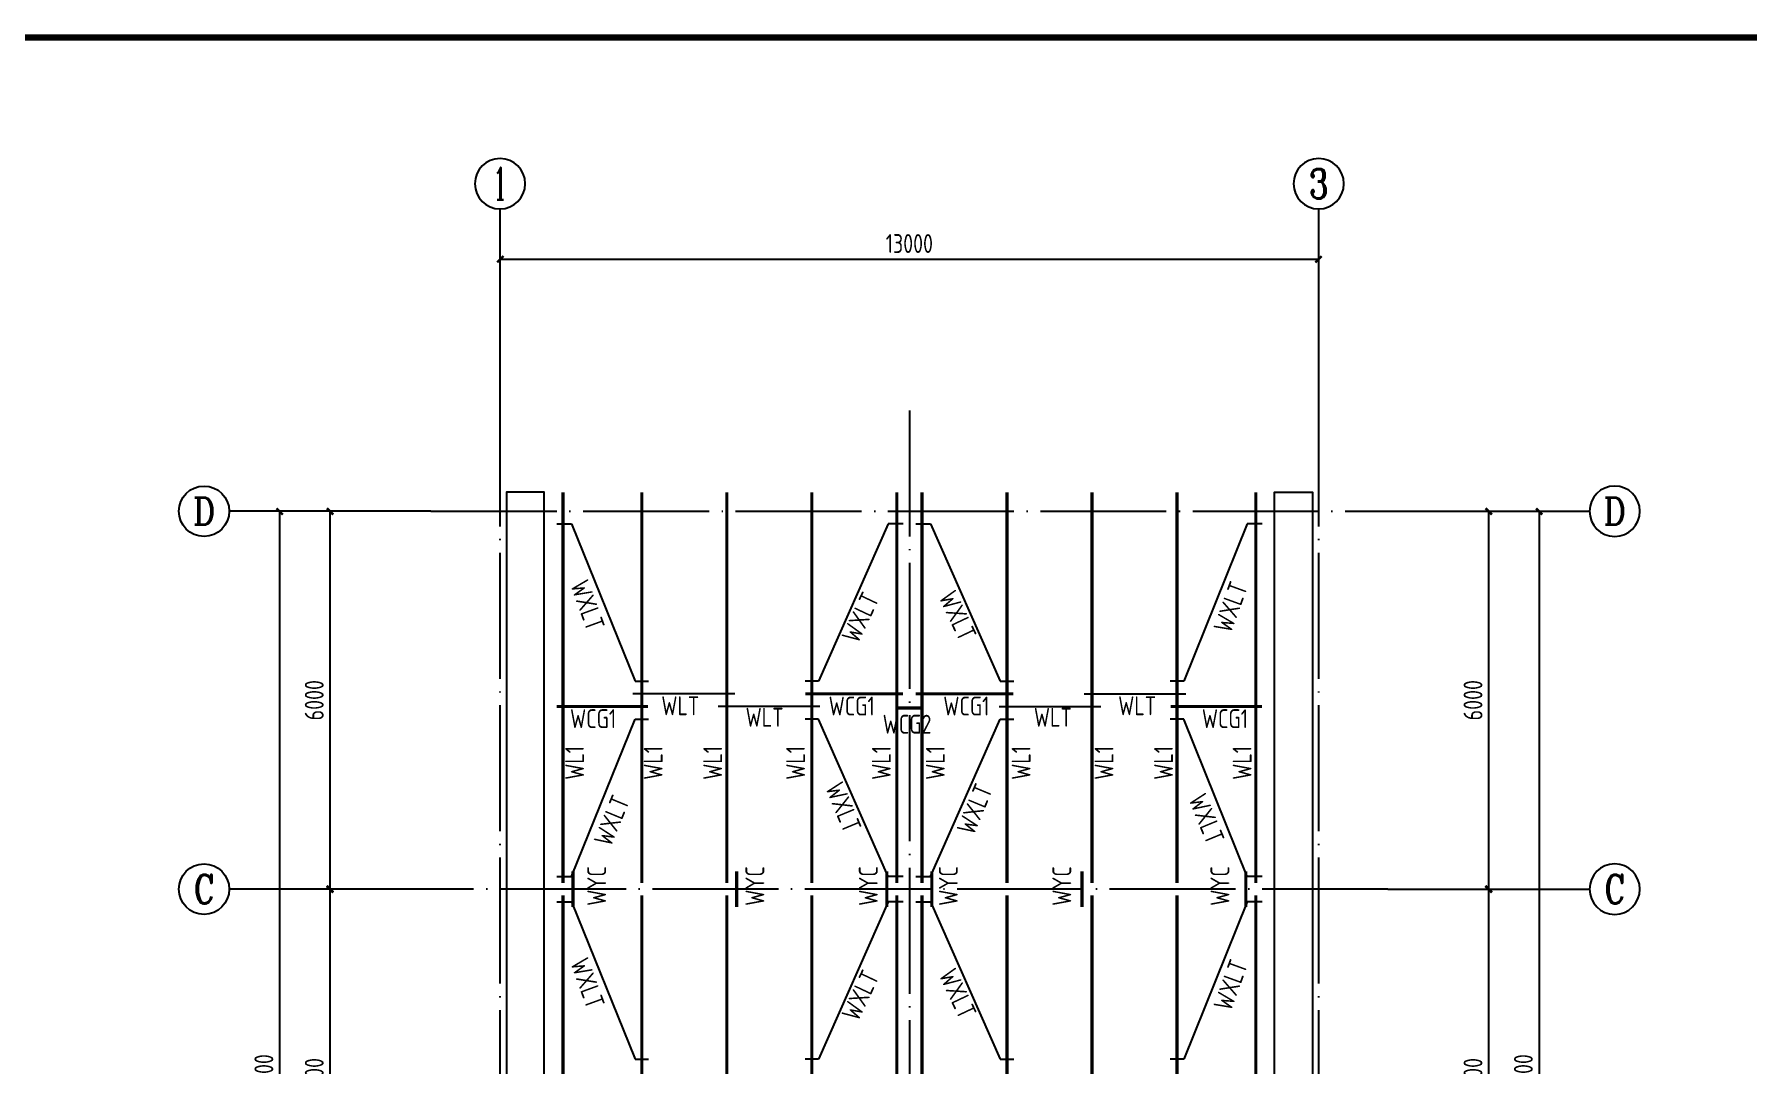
# Model space of a CAD drawing. Header units: millimetres. Extents: x 865974 to 875117, y 41124 to 44891.
# Drawn here: x 868160.7 to 868432.8, y 41544.5 to 41708.1 of the extents above; entities that cross this region are included whole.
import ezdxf
from ezdxf.enums import TextEntityAlignment as Align

# ---------------------------------------------------------------- set-up
doc = ezdxf.new("R2010")
doc.units = ezdxf.units.MM
doc.header["$LTSCALE"] = 1000
doc.header["$MEASUREMENT"] = 0
doc.linetypes.add('DOTE', pattern=[2.42, 2, -0.2, 0.02, -0.2])
for name, color, linetype in [('1307', 7, 'Continuous'), ('AXIS', 3, 'Continuous'), ('AXIS_TEXT', 7, 'Continuous'), ('DOTE', 1, 'DOTE'), ('标注', 7, 'Continuous'), ('檩条', 34, 'Continuous')]:
    doc.layers.add(name, color=color, linetype=linetype)
doc.styles.add('_TCH_AXIS', font='COMPLEX', dxfattribs={"bigfont": 'GBCBIG'})
doc.styles.add('COMPLEX', font='COMPLEX')
doc.styles.add('GBHZ', font='gbenor.shx', dxfattribs={"width": 0.9, "bigfont": 'gbcbig.shx'})
doc.dimstyles.new('Y100', dxfattribs={"dimscale": 0, "dimtxt": 3, "dimasz": 0.01, "dimexe": 1.2, "dimexo": 2, "dimgap": 1, "dimtad": 1, "dimdec": 0, "dimlfac": 100, "dimzin": 0, "dimdsep": 46, "dimtxsty": 'GBHZ', "dimblk": 'DX', "dimcen": 0.09, "dimdle": 1, "dimclrd": 7, "dimclre": 7, "dimclrt": 7, "dimadec": 0, "dimazin": 0, "dimtfac": 1, "dimtdec": 0, "dimtix": 1, "dimtmove": 2, "dimatfit": 3, "dimldrblk": 'DX', "dimfxl": 0, "dimtolj": 1, "dimtzin": 0, "dimarcsym": 0})

# ---------------------------------------------------------------- blocks, each defined once
blk = doc.blocks.new('_AXISO')
blk.add_circle((0, 0), 0.5)
at = {"layer": 'AXIS_TEXT', "style": 'COMPLEX', "width": 1.041667}
blk.add_attdef('A', text='', height=0.56, dxfattribs=at).set_placement((-0.25, -0.28), (0.25, -0.28), align=Align.FIT)
blk = doc.blocks.new('DX')
at = {"color": 0, "linetype": 'ByBlock', "const_width": 40}
blk.add_lwpolyline([(-54, -51), (46, 49)], dxfattribs=at)
blk = doc.blocks.new('*D62')
at = {"layer": 'Defpoints', "color": 0, "transparency": 16777216}
for p in [(868207.67, 41572.38), (868223.67, 41572.38), (868223.67, 41512.38)]:
    blk.add_point(p, dxfattribs=at)
at = {"layer": '标注', "color": 7, "lineweight": -2, "transparency": 16777216}
for p, q in [((868221.67, 41572.38), (868206.47, 41572.38)), ((868207.67, 41512.39), (868207.67, 41572.37)), ((868221.67, 41512.38), (868206.47, 41512.38))]:
    blk.add_line(p, q, dxfattribs=at)
at = {"layer": '标注', "color": 7, "lineweight": -2, "transparency": 16777216, "xscale": 0.01, "yscale": 0.01, "zscale": 0.01}
for p, rotation in [((868207.67, 41572.38), 90), ((868207.67, 41512.38), 270)]:
    blk.add_blockref('DX', p, dxfattribs=dict(at, rotation=rotation))
at = {"layer": '标注', "color": 7, "transparency": 16777216, "insert": (868205.17, 41542.38), "char_height": 3, "attachment_point": 5, "rotation": 90, "style": 'GBHZ'}
blk.add_mtext('\\A1;6000', dxfattribs=at)
blk = doc.blocks.new('*D63')
at = {"layer": 'Defpoints', "color": 0, "transparency": 16777216}
for p in [(868207.67, 41632.38), (868223.67, 41632.38), (868223.67, 41572.38)]:
    blk.add_point(p, dxfattribs=at)
at = {"layer": '标注', "color": 7, "lineweight": -2, "transparency": 16777216}
for p, q in [((868221.67, 41632.38), (868206.47, 41632.38)), ((868207.67, 41572.39), (868207.67, 41632.37)), ((868221.67, 41572.38), (868206.47, 41572.38))]:
    blk.add_line(p, q, dxfattribs=at)
at = {"layer": '标注', "color": 7, "lineweight": -2, "transparency": 16777216, "xscale": 0.01, "yscale": 0.01, "zscale": 0.01}
for p, rotation in [((868207.67, 41632.38), 90), ((868207.67, 41572.38), 270)]:
    blk.add_blockref('DX', p, dxfattribs=dict(at, rotation=rotation))
at = {"layer": '标注', "color": 7, "transparency": 16777216, "insert": (868205.17, 41602.38), "char_height": 3, "attachment_point": 5, "rotation": 90, "style": 'GBHZ'}
blk.add_mtext('\\A1;6000', dxfattribs=at)
blk = doc.blocks.new('*D64')
at = {"layer": 'Defpoints', "color": 0, "transparency": 16777216}
for p in [(868223.67, 41632.38), (868199.67, 41452.38), (868223.67, 41452.38)]:
    blk.add_point(p, dxfattribs=at)
at = {"layer": '标注', "color": 7, "lineweight": -2, "transparency": 16777216}
for p, q in [((868221.67, 41632.38), (868198.47, 41632.38)), ((868199.67, 41632.37), (868199.67, 41452.39)), ((868221.67, 41452.38), (868198.47, 41452.38))]:
    blk.add_line(p, q, dxfattribs=at)
at = {"layer": '标注', "color": 7, "lineweight": -2, "transparency": 16777216, "xscale": 0.01, "yscale": 0.01, "zscale": 0.01}
for p, rotation in [((868199.67, 41632.38), 90), ((868199.67, 41452.38), 270)]:
    blk.add_blockref('DX', p, dxfattribs=dict(at, rotation=rotation))
at = {"layer": '标注', "color": 7, "transparency": 16777216, "insert": (868197.17, 41542.38), "char_height": 3, "attachment_point": 5, "rotation": 90, "style": 'GBHZ'}
blk.add_mtext('\\A1;18000', dxfattribs=at)
blk = doc.blocks.new('*D57')
at = {"layer": 'Defpoints', "color": 0, "transparency": 16777216}
for p in [(868375.67, 41572.38), (868391.67, 41572.38), (868375.67, 41512.38)]:
    blk.add_point(p, dxfattribs=at)
at = {"layer": '标注', "color": 7, "lineweight": -2, "transparency": 16777216}
for p, q in [((868377.67, 41572.38), (868392.87, 41572.38)), ((868391.67, 41512.39), (868391.67, 41572.37)), ((868377.67, 41512.38), (868392.87, 41512.38))]:
    blk.add_line(p, q, dxfattribs=at)
at = {"layer": '标注', "color": 7, "lineweight": -2, "transparency": 16777216, "xscale": 0.01, "yscale": 0.01, "zscale": 0.01}
for p, rotation in [((868391.67, 41572.38), 90), ((868391.67, 41512.38), 270)]:
    blk.add_blockref('DX', p, dxfattribs=dict(at, rotation=rotation))
at = {"layer": '标注', "color": 7, "transparency": 16777216, "insert": (868389.17, 41542.38), "char_height": 3, "attachment_point": 5, "rotation": 90, "style": 'GBHZ'}
blk.add_mtext('\\A1;6000', dxfattribs=at)
blk = doc.blocks.new('*D58')
at = {"layer": 'Defpoints', "color": 0, "transparency": 16777216}
for p in [(868375.67, 41632.38), (868391.67, 41632.38), (868375.67, 41572.38)]:
    blk.add_point(p, dxfattribs=at)
at = {"layer": '标注', "color": 7, "lineweight": -2, "transparency": 16777216}
for p, q in [((868377.67, 41632.38), (868392.87, 41632.38)), ((868391.67, 41572.39), (868391.67, 41632.37)), ((868377.67, 41572.38), (868392.87, 41572.38))]:
    blk.add_line(p, q, dxfattribs=at)
at = {"layer": '标注', "color": 7, "lineweight": -2, "transparency": 16777216, "xscale": 0.01, "yscale": 0.01, "zscale": 0.01}
for p, rotation in [((868391.67, 41632.38), 90), ((868391.67, 41572.38), 270)]:
    blk.add_blockref('DX', p, dxfattribs=dict(at, rotation=rotation))
at = {"layer": '标注', "color": 7, "transparency": 16777216, "insert": (868389.17, 41602.38), "char_height": 3, "attachment_point": 5, "rotation": 90, "style": 'GBHZ'}
blk.add_mtext('\\A1;6000', dxfattribs=at)
blk = doc.blocks.new('*D59')
at = {"layer": 'Defpoints', "color": 0, "transparency": 16777216}
for p in [(868375.67, 41632.38), (868375.67, 41452.38), (868399.67, 41452.38)]:
    blk.add_point(p, dxfattribs=at)
at = {"layer": '标注', "color": 7, "lineweight": -2, "transparency": 16777216}
for p, q in [((868377.67, 41632.38), (868400.87, 41632.38)), ((868399.67, 41632.37), (868399.67, 41452.39)), ((868377.67, 41452.38), (868400.87, 41452.38))]:
    blk.add_line(p, q, dxfattribs=at)
at = {"layer": '标注', "color": 7, "lineweight": -2, "transparency": 16777216, "xscale": 0.01, "yscale": 0.01, "zscale": 0.01}
for p, rotation in [((868399.67, 41632.38), 90), ((868399.67, 41452.38), 270)]:
    blk.add_blockref('DX', p, dxfattribs=dict(at, rotation=rotation))
at = {"layer": '标注', "color": 7, "transparency": 16777216, "insert": (868397.17, 41542.38), "char_height": 3, "attachment_point": 5, "rotation": 90, "style": 'GBHZ'}
blk.add_mtext('\\A1;18000', dxfattribs=at)
blk = doc.blocks.new('*D60')
at = {"layer": 'Defpoints', "color": 0, "transparency": 16777216}
for p in [(868364.67, 41672.38), (868234.67, 41648.38), (868364.67, 41648.38)]:
    blk.add_point(p, dxfattribs=at)
at = {"layer": '标注', "color": 7, "lineweight": -2, "transparency": 16777216}
for p, q in [((868234.67, 41650.38), (868234.67, 41673.58)), ((868364.67, 41650.38), (868364.67, 41673.58)), ((868234.68, 41672.38), (868364.66, 41672.38))]:
    blk.add_line(p, q, dxfattribs=at)
at = {"layer": '标注', "color": 7, "lineweight": -2, "transparency": 16777216, "xscale": 0.01, "yscale": 0.01, "zscale": 0.01, "rotation": 180}
blk.add_blockref('DX', (868234.67, 41672.38), dxfattribs=at)
at = {"layer": '标注', "color": 7, "lineweight": -2, "transparency": 16777216, "xscale": 0.01, "yscale": 0.01, "zscale": 0.01}
blk.add_blockref('DX', (868364.67, 41672.38), dxfattribs=at)
at = {"layer": '标注', "color": 7, "transparency": 16777216, "insert": (868299.67, 41674.88), "char_height": 3, "attachment_point": 5, "style": 'GBHZ'}
blk.add_mtext('\\A1;13000', dxfattribs=at)

msp = doc.modelspace()

# ---------------------------------------------------------------- linework, layer by layer
at = {"color": 0, "const_width": 1}
msp.add_lwpolyline([(868698.51, 41133.604), (867892.51, 41133.604), (867892.51, 41707.604), (868698.51, 41707.604)], close=True, dxfattribs=at)
at = {"layer": '1307', "color": 7, "const_width": 0.5}
msp.add_lwpolyline([(868301.673, 41601.144), (868297.673, 41601.144)], dxfattribs=at)
at = {"layer": 'AXIS', "color": 0}
for p, q in [((868234.673, 41648.384), (868234.673, 41680.384)), ((868364.673, 41648.384), (868364.673, 41680.384)), ((868223.673, 41632.384), (868191.673, 41632.384)), ((868375.673, 41632.384), (868407.673, 41632.384)), ((868223.673, 41572.384), (868191.673, 41572.384)), ((868375.673, 41572.384), (868407.673, 41572.384))]:
    msp.add_line(p, q, dxfattribs=at)
at = {"layer": 'DOTE', "linetype": 'DOTE', "ltscale": 0.01}
for p, q in [((868234.673, 41436.384), (868234.673, 41648.384)), ((868299.673, 41648.384), (868299.673, 41436.384)), ((868364.673, 41436.384), (868364.673, 41648.384)), ((868223.673, 41632.384), (868375.673, 41632.384)), ((868375.673, 41572.384), (868223.673, 41572.384))]:
    msp.add_line(p, q, dxfattribs=at)
at = {"layer": '标注'}
for points in [[(868235.673, 41449.384), (868241.673, 41449.384), (868241.673, 41635.384), (868235.673, 41635.384)], [(868363.673, 41449.384), (868357.673, 41449.384), (868357.673, 41635.384), (868363.673, 41635.384)]]:
    msp.add_lwpolyline(points, close=True, dxfattribs=at)
at = {"layer": '檩条', "color": 4, "linetype": 'ByBlock'}
for p, q in [((868243.671, 41630.384), (868246.022, 41630.384)), ((868246.022, 41630.384), (868256.103, 41605.384)), ((868296.323, 41630.384), (868285.242, 41605.384)), ((868298.674, 41630.384), (868296.323, 41630.384)), ((868300.671, 41630.384), (868303.022, 41630.384)), ((868303.022, 41630.384), (868314.103, 41605.384)), ((868353.323, 41630.384), (868343.242, 41605.384)), ((868355.674, 41630.384), (868353.323, 41630.384)), ((868256.103, 41605.384), (868258.242, 41605.384)), ((868285.242, 41605.384), (868283.103, 41605.384)), ((868314.103, 41605.384), (868316.242, 41605.384)), ((868343.242, 41605.384), (868341.103, 41605.384)), ((868271.941, 41603.384), (868255.782, 41603.384)), ((868327.404, 41603.384), (868343.563, 41603.384)), ((868285.441, 41601.384), (868269.282, 41601.384)), ((868313.904, 41601.384), (868330.063, 41601.384)), ((868246.022, 41574.384), (868256.103, 41599.384)), ((868256.103, 41599.384), (868258.242, 41599.384)), ((868285.242, 41599.384), (868283.103, 41599.384)), ((868296.323, 41574.384), (868285.242, 41599.384)), ((868303.022, 41574.384), (868314.103, 41599.384)), ((868314.103, 41599.384), (868316.242, 41599.384)), ((868343.242, 41599.384), (868341.103, 41599.384)), ((868353.323, 41574.384), (868343.242, 41599.384)), ((868243.671, 41574.384), (868246.022, 41574.384)), ((868243.671, 41574.384), (868246.022, 41574.384)), ((868298.674, 41574.384), (868296.323, 41574.384)), ((868298.674, 41574.384), (868296.323, 41574.384)), ((868300.671, 41574.384), (868303.022, 41574.384)), ((868300.671, 41574.384), (868303.022, 41574.384)), ((868355.674, 41574.384), (868353.323, 41574.384)), ((868355.674, 41574.384), (868353.323, 41574.384)), ((868243.671, 41570.384), (868246.022, 41570.384)), ((868246.022, 41570.384), (868256.103, 41545.384)), ((868296.323, 41570.384), (868285.242, 41545.384)), ((868298.674, 41570.384), (868296.323, 41570.384)), ((868300.671, 41570.384), (868303.022, 41570.384)), ((868303.022, 41570.384), (868314.103, 41545.384)), ((868353.323, 41570.384), (868343.242, 41545.384)), ((868355.674, 41570.384), (868353.323, 41570.384)), ((868256.103, 41545.384), (868258.242, 41545.384)), ((868285.242, 41545.384), (868283.103, 41545.384)), ((868314.103, 41545.384), (868316.242, 41545.384)), ((868343.242, 41545.384), (868341.103, 41545.384))]:
    msp.add_line(p, q, dxfattribs=at)
at = {"layer": '檩条', "color": 4, "const_width": 0.5}
for points in [[(868244.673, 41635.384), (868244.673, 41573.384)], [(868257.173, 41635.384), (868257.173, 41573.384)], [(868270.673, 41635.384), (868270.673, 41573.384)], [(868284.173, 41635.384), (868284.173, 41573.384)], [(868297.673, 41635.384), (868297.673, 41573.384)], [(868301.673, 41635.384), (868301.673, 41573.384)], [(868315.173, 41635.384), (868315.173, 41573.384)], [(868328.673, 41635.384), (868328.673, 41573.384)], [(868342.173, 41635.384), (868342.173, 41573.384)], [(868354.673, 41635.384), (868354.673, 41573.384)], [(868298.673, 41603.384), (868283.173, 41603.384)], [(868300.673, 41603.384), (868316.173, 41603.384)], [(868243.673, 41601.384), (868258.173, 41601.384)], [(868355.673, 41601.384), (868341.173, 41601.384)], [(868244.673, 41571.384), (868244.673, 41513.384)], [(868257.173, 41571.384), (868257.173, 41513.384)], [(868270.673, 41571.384), (868270.673, 41513.384)], [(868284.173, 41571.384), (868284.173, 41513.384)], [(868297.673, 41571.384), (868297.673, 41513.384)], [(868301.673, 41571.384), (868301.673, 41513.384)], [(868315.173, 41571.384), (868315.173, 41513.384)], [(868328.673, 41571.384), (868328.673, 41513.384)], [(868342.173, 41571.384), (868342.173, 41513.384)], [(868354.673, 41571.384), (868354.673, 41513.384)]]:
    msp.add_lwpolyline(points, dxfattribs=at)
at = {"layer": '檩条', "color": 6, "const_width": 0.5}
for points in [[(868246.251, 41575.217), (868246.251, 41569.55)], [(868272.251, 41575.217), (868272.251, 41569.55)], [(868296.094, 41575.217), (868296.094, 41569.55)], [(868303.251, 41575.217), (868303.251, 41569.55)], [(868327.094, 41575.217), (868327.094, 41569.55)], [(868353.094, 41575.217), (868353.094, 41569.55)]]:
    msp.add_lwpolyline(points, dxfattribs=at)

# ---------------------------------------------------------------- block references
at = {"layer": 'AXIS', "color": 0}
ref = msp.add_blockref('_AXISO', (868234.673, 41684.384), dxfattribs=dict(at, xscale=-8, yscale=8, zscale=8, rotation=180))
ref.add_attrib('A', '1', dxfattribs={"layer": 'AXIS_TEXT', "color": 0, "height": 5.147, "style": '_TCH_AXIS'}).set_placement((868233.57, 41681.81), (868235.776, 41681.81), align=Align.FIT)
ref = msp.add_blockref('_AXISO', (868364.673, 41684.384), dxfattribs=dict(at, xscale=-8, yscale=8, zscale=8, rotation=180))
ref.add_attrib('A', '3', dxfattribs={"layer": 'AXIS_TEXT', "color": 0, "height": 4.659, "style": '_TCH_AXIS'}).set_placement((868363.119, 41682.054), (868366.226, 41682.054), align=Align.FIT)
ref = msp.add_blockref('_AXISO', (868187.673, 41632.384), dxfattribs=dict(at, xscale=8, yscale=8, zscale=8))
ref.add_attrib('A', 'D', dxfattribs={"layer": 'AXIS_TEXT', "color": 0, "height": 4.353, "style": '_TCH_AXIS'}).set_placement((868185.911, 41630.207), (868189.434, 41630.207), align=Align.FIT)
ref = msp.add_blockref('_AXISO', (868411.673, 41632.384), dxfattribs=dict(at, xscale=-8, yscale=8, zscale=8))
ref.add_attrib('A', 'D', dxfattribs={"layer": 'AXIS_TEXT', "color": 0, "height": 4.353, "style": '_TCH_AXIS'}).set_placement((868409.911, 41630.207), (868413.434, 41630.207), align=Align.FIT)
ref = msp.add_blockref('_AXISO', (868187.673, 41572.384), dxfattribs=dict(at, xscale=8, yscale=8, zscale=8))
ref.add_attrib('A', 'C', dxfattribs={"layer": 'AXIS_TEXT', "color": 0, "height": 4.557, "style": '_TCH_AXIS'}).set_placement((868186.045, 41570.105), (868189.3, 41570.105), align=Align.FIT)
ref = msp.add_blockref('_AXISO', (868411.673, 41572.384), dxfattribs=dict(at, xscale=-8, yscale=8, zscale=8))
ref.add_attrib('A', 'C', dxfattribs={"layer": 'AXIS_TEXT', "color": 0, "height": 4.557, "style": '_TCH_AXIS'}).set_placement((868410.045, 41570.105), (868413.3, 41570.105), align=Align.FIT)

# ---------------------------------------------------------------- texts
at = {"layer": '1307', "style": 'GBHZ', "width": 0.9}
for s, rotation, p in [('WXLT', 289.9872, (868245.769, 41620.739)), ('WXLT', 70.0128, (868350.705, 41612.845)), ('WXLT', 64.68303, (868291.515, 41611.215)), ('WXLT', 295.31697, (868304.238, 41618.808)), ('WL1', 90, (868248.002, 41589.742)), ('WL1', 90, (868260.486, 41589.742)), ('WL1', 90, (868269.935, 41589.742)), ('WL1', 90, (868283.096, 41589.742)), ('WL1', 90, (868296.724, 41589.742)), ('WL1', 90, (868305.288, 41589.742)), ('WL1', 90, (868318.915, 41589.742)), ('WL1', 90, (868332.076, 41589.742)), ('WL1', 90, (868341.526, 41589.742)), ('WL1', 90, (868354.009, 41589.742)), ('WXLT', 292.59326, (868286.248, 41588.528)), ('WXLT', 67.40674, (868309.87, 41580.773)), ('WXLT', 67.57992, (868252.23, 41578.949)), ('WXLT', 292.42008, (868343.911, 41586.714)), ('WYC', 90, (868251.524, 41569.736)), ('WYC', 90, (868276.635, 41569.736)), ('WYC', 90, (868294.649, 41569.736)), ('WYC', 90, (868307.363, 41569.736)), ('WYC', 90, (868325.377, 41569.736)), ('WYC', 90, (868350.487, 41569.736)), ('WXLT', 289.9872, (868245.769, 41560.739)), ('WXLT', 64.68303, (868291.515, 41551.215)), ('WXLT', 295.31697, (868304.238, 41558.808)), ('WXLT', 70.0128, (868350.705, 41552.845))]:
    msp.add_text(s, height=3, rotation=rotation, dxfattribs=at).set_placement(p)
for s, p in [('WLT', (868260.278, 41599.998)), ('WCG1', (868286.85, 41599.949)), ('WCG1', (868305.055, 41599.949)), ('WLT', (868332.827, 41599.998)), ('WCG1', (868245.788, 41597.949)), ('WLT', (868273.667, 41598.173)), ('WCG2', (868295.431, 41597.068)), ('WLT', (868319.438, 41598.173)), ('WCG1', (868346.117, 41597.949))]:
    msp.add_text(s, height=3, dxfattribs=at).set_placement(p)

# ---------------------------------------------------------------- dimensions: what is measured, and where the dimension line sits
at = {"layer": '标注'}
dim = msp.add_linear_dim(base=(868364.673, 41672.384), p1=(868234.673, 41648.384), p2=(868364.673, 41648.384), dimstyle='Y100', override={"dimscale": 1, "dimfxl": 150}, dxfattribs=at)
dim.commit()
dim.dimension.update_dxf_attribs({"geometry": '*D60', "text_midpoint": (868299.673, 41674.884)})
for base, p1, p2, picture, middle in [((868199.673, 41452.384), (868223.673, 41632.384), (868223.673, 41452.384), '*D64', (868197.173, 41542.384)), ((868207.673, 41632.384), (868223.673, 41572.384), (868223.673, 41632.384), '*D63', (868205.173, 41602.384)), ((868391.673, 41632.384), (868375.673, 41572.384), (868375.673, 41632.384), '*D58', (868389.173, 41602.384)), ((868399.673, 41452.384), (868375.673, 41632.384), (868375.673, 41452.384), '*D59', (868397.173, 41542.384)), ((868207.673, 41572.384), (868223.673, 41512.384), (868223.673, 41572.384), '*D62', (868205.173, 41542.384)), ((868391.673, 41572.384), (868375.673, 41512.384), (868375.673, 41572.384), '*D57', (868389.173, 41542.384))]:
    dim = msp.add_linear_dim(base=base, p1=p1, p2=p2, angle=90, dimstyle='Y100', override={"dimscale": 1, "dimfxl": 150}, dxfattribs=at)
    dim.commit()
    dim.dimension.update_dxf_attribs({"geometry": picture, "text_midpoint": middle})

doc.saveas('drawing.dxf')
